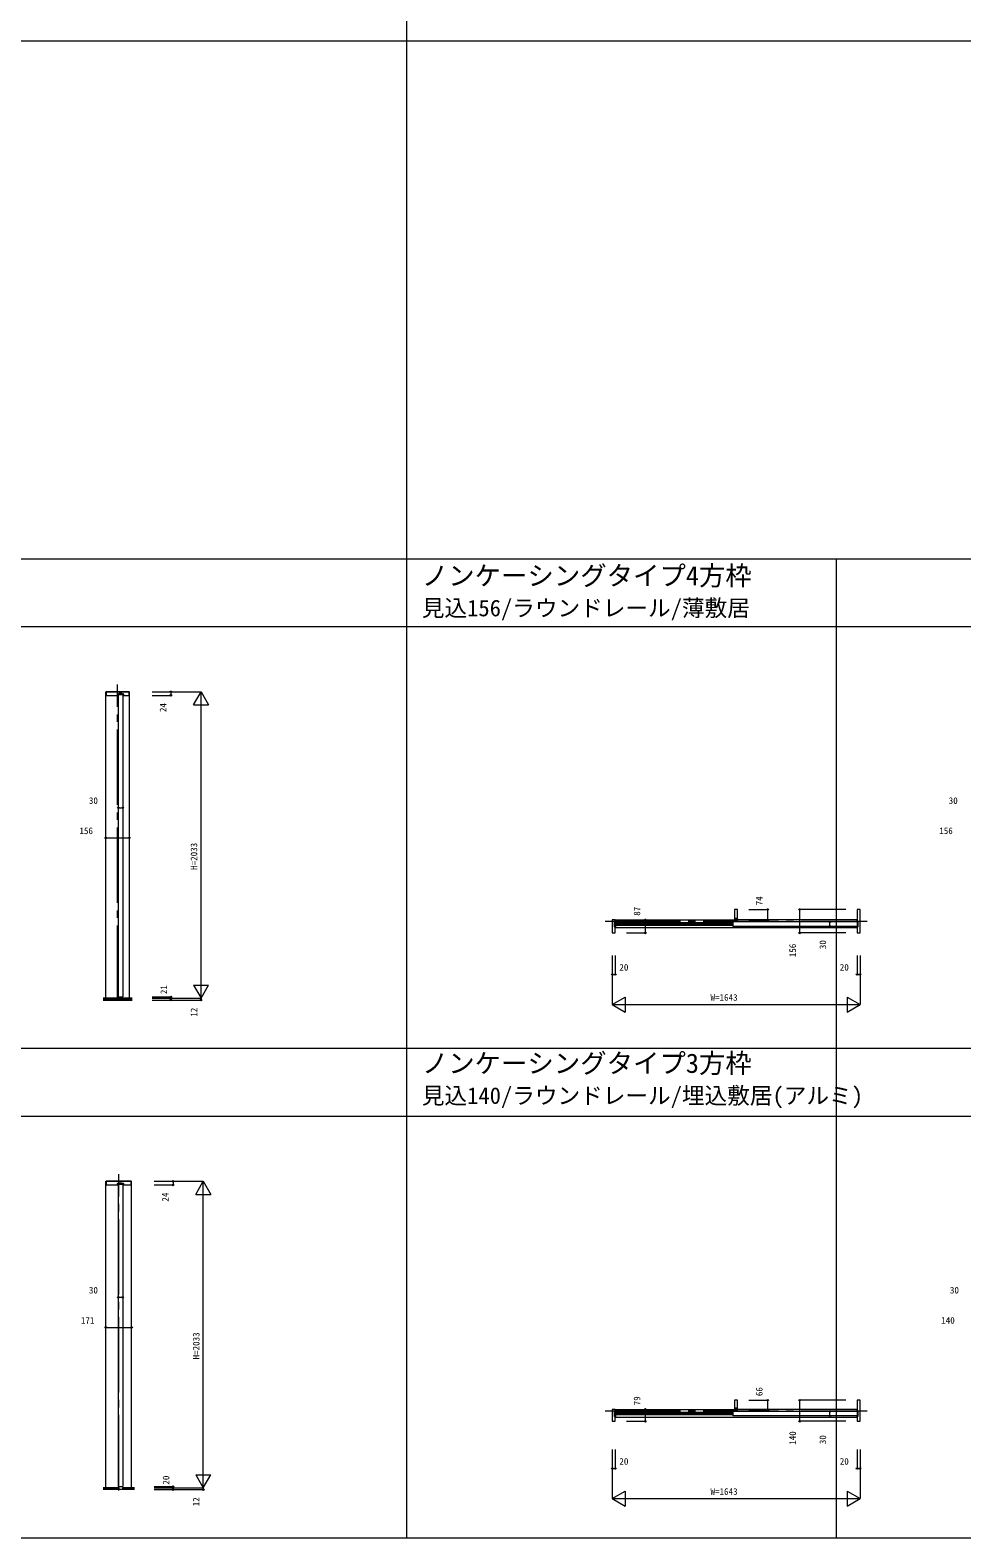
# Model space of a CAD drawing. Units: millimetres, scale not verified. Extents: x -14341 to 14341, y -10000 to 10000.
# Drawn here: x -5437 to 739, y -10000 to 1 of the extents above; entities that cross this region are included whole.
import ezdxf
from ezdxf.enums import TextEntityAlignment as Align

# ---------------------------------------------------------------- set-up
doc = ezdxf.new("R2010")
doc.units = ezdxf.units.MM
doc.header["$LTSCALE"] = 50
doc.linetypes.add('USER1', pattern=[13, 10, -1, 1, -1])
doc.layers.add('0-0_0', color=7, linetype='Continuous')
for name, color, linetype, lineweight in [('0-1_YKK_F1', 7, 'Continuous', 18), ('0-4_YKK_N1', 2, 'Continuous', 18), ('0-5_YKK_B1', 4, 'Continuous', 18), ('0-6_YKK_Z1', 7, 'Continuous', 18)]:
    doc.layers.add(name, color=color, linetype=linetype, lineweight=lineweight)
doc.styles.add('ＭＳ ゴシック', font='')
doc.styles.get('ＭＳ ゴシック').set_extended_font_data('MS Gothic')

msp = doc.modelspace()

# ---------------------------------------------------------------- linework, layer by layer
at = {"layer": '0-1_YKK_F1'}
for p, q in [((-2940.51, -10000), (-2940.51, 9500)), ((-14340.51, -70), (14159.49, -70)), ((-14340.51, -3505), (14159.49, -3505)), ((-90.51, -10000), (-90.51, -3505)), ((-14340.51, -3955), (14159.49, -3955)), ((-14340.51, -6752.5), (14159.49, -6752.5)), ((-14340.51, -7202.5), (14159.49, -7202.5)), ((-14340.51, -10000), (14340.51, -10000))]:
    msp.add_line(p, q, dxfattribs=at)
at = {"layer": '0-4_YKK_N1'}
for p, q in [((-4629.26, -4387.5), (-4304.26, -4387.5)), ((-4504.26, -4387.5), (-4504.26, -4411.5)), ((-4354.26, -4474.1), (-4304.26, -4387.5)), ((-4304.26, -6420.5), (-4304.26, -4387.5)), ((-4304.26, -4387.5), (-4254.26, -4474.1)), ((-4629.26, -4411.5), (-4504.26, -4411.5)), ((-4354.26, -4474.1), (-4254.26, -4474.1)), ((-4853.26, -5156.88), (-4823.26, -5156.88)), ((-4935.26, -5356.88), (-4779.26, -5356.88)), ((-1483.29, -5900.5), (-1358.29, -5900.5)), ((-1358.29, -5987.5), (-1358.29, -5900.5)), ((-672.76, -5831.5), (-547.76, -5831.5)), ((-547.76, -5905.5), (-547.76, -5831.5)), ((-335.23, -5987.5), (-335.23, -5831.5)), ((-30.23, -5831.5), (-335.23, -5831.5)), ((-1483.29, -5987.5), (-1358.29, -5987.5)), ((-672.76, -5905.5), (-547.76, -5905.5)), ((-30.23, -5987.5), (-335.23, -5987.5)), ((-135.23, -5943.5), (-135.23, -5913.5)), ((-1578.23, -6137.5), (-1578.23, -6462.5)), ((-1558.23, -6137.5), (-1558.23, -6262.5)), ((64.77, -6137.5), (64.77, -6462.5)), ((-1578.23, -6262.5), (-1558.23, -6262.5)), ((-4354.26, -6333.9), (-4254.26, -6333.9)), ((-4354.26, -6333.9), (-4304.26, -6420.5)), ((-4304.26, -6420.5), (-4254.26, -6333.9)), ((-4629.26, -6411.5), (-4504.26, -6411.5)), ((-4629.26, -6420.5), (-4304.26, -6420.5)), ((-4629.26, -6432.5), (-4304.26, -6432.5)), ((-4504.26, -6411.5), (-4504.26, -6432.5)), ((-4304.26, -6420.5), (-4304.26, -6432.5)), ((-1578.23, -6462.5), (-1491.62, -6412.5)), ((-1578.23, -6462.5), (64.77, -6462.5)), ((-1578.23, -6462.5), (-1491.62, -6512.5)), ((-1491.62, -6412.5), (-1491.62, -6512.5)), ((-21.83, -6412.5), (-21.83, -6512.5)), ((-21.83, -6412.5), (64.77, -6462.5)), ((-21.83, -6512.5), (64.77, -6462.5)), ((-4614.26, -7635), (-4289.26, -7635)), ((-4614.26, -7659), (-4489.26, -7659)), ((-4489.26, -7635), (-4489.26, -7659)), ((-4339.26, -7721.6), (-4289.26, -7635)), ((-4289.26, -9668), (-4289.26, -7635)), ((-4289.26, -7635), (-4239.26, -7721.6)), ((-4339.26, -7721.6), (-4239.26, -7721.6)), ((-4853.26, -8404.38), (-4823.26, -8404.38)), ((-4935.26, -8604.38), (-4764.26, -8604.38)), ((-672.76, -9087), (-547.76, -9087)), ((-547.76, -9153), (-547.76, -9087)), ((-335.23, -9227), (-335.23, -9087)), ((-30.23, -9087), (-335.23, -9087)), ((-1483.29, -9148), (-1358.29, -9148)), ((-1358.29, -9227), (-1358.29, -9148)), ((-672.76, -9153), (-547.76, -9153)), ((-135.23, -9191), (-135.23, -9161)), ((-1483.29, -9227), (-1358.29, -9227)), ((-30.23, -9227), (-335.23, -9227)), ((-1578.23, -9415), (-1578.23, -9740)), ((-1558.23, -9415), (-1558.23, -9540)), ((64.77, -9415), (64.77, -9740)), ((-4339.26, -9581.4), (-4239.26, -9581.4)), ((-4339.26, -9581.4), (-4289.26, -9668)), ((-4289.26, -9668), (-4239.26, -9581.4)), ((-1578.23, -9540), (-1558.23, -9540)), ((-4614.26, -9660), (-4489.26, -9660)), ((-4614.26, -9668), (-4289.26, -9668)), ((-4614.26, -9680), (-4289.26, -9680)), ((-4489.26, -9660), (-4489.26, -9680)), ((-4289.26, -9668), (-4289.26, -9680)), ((-1578.23, -9740), (-1491.62, -9690)), ((-1491.62, -9690), (-1491.62, -9790)), ((-21.83, -9690), (-21.83, -9790)), ((-21.83, -9690), (64.77, -9740)), ((-1578.23, -9740), (64.77, -9740)), ((-1578.23, -9740), (-1491.62, -9790)), ((-21.83, -9790), (64.77, -9740))]:
    msp.add_line(p, q, dxfattribs=at)
for points in [[(44.77, -6137.5), (44.77, -6262.5), (64.77, -6262.5)], [(44.77, -9415), (44.77, -9540), (64.77, -9540)]]:
    msp.add_lwpolyline(points, dxfattribs=at)
for centre in [(-4504.26, -4387.5), (-4504.26, -4411.5), (-4853.26, -5156.88), (-4823.26, -5156.88), (-4935.26, -5356.88), (-4779.26, -5356.88), (-1358.29, -5900.5), (-547.76, -5831.5), (-547.76, -5905.5), (-335.23, -5831.5), (-1358.29, -5987.5), (-335.23, -5987.5), (-135.23, -5913.5), (-135.23, -5943.5), (-1578.23, -6262.5), (-1558.23, -6262.5), (44.77, -6262.5), (64.77, -6262.5), (-4504.26, -6411.5), (-4504.26, -6432.5), (-4304.26, -6432.5), (-4489.26, -7635), (-4489.26, -7659), (-4853.26, -8404.38), (-4823.26, -8404.38), (-4935.26, -8604.38), (-4764.26, -8604.38), (-547.76, -9087), (-335.23, -9087), (-1358.29, -9148), (-547.76, -9153), (-135.23, -9161), (-135.23, -9191), (-1358.29, -9227), (-335.23, -9227), (-1578.23, -9540), (-1558.23, -9540), (44.77, -9540), (64.77, -9540), (-4489.26, -9660), (-4489.26, -9680), (-4289.26, -9680)]:
    msp.add_circle(centre, 5, dxfattribs=at)
at = {"layer": '0-5_YKK_B1'}
for p, q in [((-4935.26, -4387.5), (-4779.26, -4387.5)), ((-4935.26, -6420.5), (-4935.26, -4387.5)), ((-4907.96, -4387.3), (-4907.96, -4387.5)), ((-4779.26, -6420.5), (-4779.26, -4387.5)), ((-4853.26, -4408.5), (-4853.26, -6411.5)), ((-4823.26, -4408.5), (-4853.26, -4408.5)), ((-4823.26, -4408.5), (-4823.26, -6411.5)), ((-1557.29, -5900.5), (-767.76, -5900.5)), ((43.77, -5900.5), (-747.76, -5900.5)), ((43.77, -5900.5), (43.77, -5913.5)), ((44.77, -5833.5), (44.77, -5907.5)), ((-1563.29, -5946.5), (-1563.29, -5910.5)), ((-1561.29, -5908.5), (-1559.29, -5908.5)), ((-1559.29, -5948.5), (-1561.29, -5948.5)), ((-1558.29, -5985.5), (-1558.29, -5949.5)), ((-1558.09, -5951), (43.77, -5951)), ((-777.76, -5920), (-1557.29, -5920)), ((-1557.29, -5922.6), (-777.76, -5922.6)), ((-1557.29, -5926.8), (-777.76, -5926.8)), ((-1557.29, -5930.2), (-777.76, -5930.2)), ((-1557.29, -5934.4), (-777.76, -5934.4)), ((-777.76, -5937), (-1557.29, -5937)), ((-777.76, -5915.5), (-775.76, -5913.5)), ((-777.76, -5915.5), (-777.76, -5941.5)), ((-775.76, -5943.5), (-777.76, -5941.5)), ((46.27, -5913.5), (-775.76, -5913.5)), ((46.27, -5943.5), (-775.76, -5943.5)), ((43.77, -5943.5), (43.77, -5951)), ((44.77, -5949.5), (44.77, -5985.5)), ((45.77, -5908.5), (47.77, -5908.5)), ((47.77, -5948.5), (45.77, -5948.5)), ((46.27, -5913.5), (48.27, -5915.5)), ((46.27, -5943.5), (48.27, -5941.5)), ((48.27, -5941.5), (48.27, -5915.5)), ((49.77, -5910.5), (49.77, -5946.5)), ((-4853.26, -6411.5), (-4823.26, -6411.5)), ((-4935.26, -7635), (-4764.26, -7635)), ((-4935.26, -9668), (-4935.26, -7635)), ((-4907.96, -7634.8), (-4907.96, -7635)), ((-4853.26, -7656), (-4853.26, -9660)), ((-4823.26, -7656), (-4853.26, -7656)), ((-4823.26, -7656), (-4823.26, -9660)), ((-4764.26, -9668), (-4764.26, -7635)), ((44.77, -9089), (44.77, -9155)), ((-1563.29, -9194), (-1563.29, -9158)), ((-1561.29, -9156), (-1559.29, -9156)), ((-1559.29, -9196), (-1561.29, -9196)), ((-1558.29, -9225), (-1558.29, -9197)), ((-1558.09, -9198.5), (43.77, -9198.5)), ((-1557.29, -9148), (-767.76, -9148)), ((-777.76, -9167.5), (-1557.29, -9167.5)), ((-1557.29, -9170.1), (-777.76, -9170.1)), ((-1557.29, -9174.3), (-777.76, -9174.3)), ((-1557.29, -9177.7), (-777.76, -9177.7)), ((-1557.29, -9181.9), (-777.76, -9181.9)), ((-777.76, -9184.5), (-1557.29, -9184.5)), ((-777.76, -9163), (-775.76, -9161)), ((-777.76, -9163), (-777.76, -9189)), ((-775.76, -9191), (-777.76, -9189)), ((46.27, -9161), (-775.76, -9161)), ((46.27, -9191), (-775.76, -9191)), ((43.77, -9148), (-747.76, -9148)), ((43.77, -9148), (43.77, -9161)), ((43.77, -9191), (43.77, -9198.5)), ((44.77, -9197), (44.77, -9225)), ((45.77, -9156), (47.77, -9156)), ((47.77, -9196), (45.77, -9196)), ((46.27, -9161), (48.27, -9163)), ((46.27, -9191), (48.27, -9189)), ((48.27, -9189), (48.27, -9163)), ((49.77, -9158), (49.77, -9194)), ((-4853.26, -9660), (-4823.26, -9660))]:
    msp.add_line(p, q, dxfattribs=at)
for points in [[(-4781.76, -4409.5), (-4781.76, -4387.5), (-4932.76, -4387.5), (-4932.76, -4409.5)], [(-4855.96, -4400.3), (-4847.76, -4400.3), (-4847.76, -4397.5), (-4828.76, -4397.5), (-4828.76, -4400.3), (-4820.56, -4400.3)], [(-4930.76, -4411.5), (-4858.46, -4411.5), (-4857.96, -4411), (-4857.96, -4402.3)], [(-4818.56, -4402.3), (-4818.56, -4411), (-4818.06, -4411.5), (-4783.76, -4411.5)], [(-1565.09, -5900.5), (-1578.29, -5900.5), (-1578.29, -5962.5), (-1578.29, -5987.5), (-1560.29, -5987.5)], [(-1558.29, -5907.5), (-1558.29, -5900.5), (-1565.09, -5900.5)], [(-1557.29, -5900.5), (-1557.29, -5943.5), (-1557.29, -5951)], [(-749.76, -5831.5), (-767.76, -5831.5), (-767.76, -5905.5), (-761.76, -5905.5), (-761.76, -5889.5)], [(-761.76, -5889.5), (-753.76, -5889.5), (-753.76, -5905.5), (-747.76, -5905.5), (-747.76, -5833.5)], [(46.77, -5987.5), (64.77, -5987.5), (64.77, -5962.5), (64.77, -5856.5), (64.77, -5831.5), (46.77, -5831.5)], [(-4766.76, -7657), (-4766.76, -7635), (-4932.76, -7635), (-4932.76, -7657)], [(-4930.76, -7659), (-4858.46, -7659), (-4857.96, -7658.5), (-4857.96, -7649.8)], [(-4855.96, -7647.8), (-4847.76, -7647.8), (-4847.76, -7645), (-4828.76, -7645), (-4828.76, -7647.8), (-4820.56, -7647.8)], [(-4818.56, -7649.8), (-4818.56, -7658.5), (-4818.06, -7659), (-4768.76, -7659)], [(-749.76, -9087), (-767.76, -9087), (-767.76, -9153), (-761.76, -9153), (-761.76, -9137)], [(-761.76, -9137), (-753.76, -9137), (-753.76, -9153), (-747.76, -9153), (-747.76, -9089)], [(46.77, -9227), (64.77, -9227), (64.77, -9210), (64.77, -9112), (64.77, -9087), (46.77, -9087)], [(-1565.09, -9148), (-1578.29, -9148), (-1578.29, -9210), (-1578.29, -9227), (-1560.29, -9227)], [(-1558.29, -9155), (-1558.29, -9148), (-1565.09, -9148)], [(-1557.29, -9148), (-1557.29, -9191), (-1557.29, -9198.5)]]:
    msp.add_lwpolyline(points, dxfattribs=at)
for centre, radius, start, end in [((-4855.96, -4402.3), 2, 90, 180), ((-4820.56, -4402.3), 2, 0, 90), ((-4930.76, -4409.5), 2, 180, 270), ((-4783.76, -4409.5), 2, 270, 0), ((-749.76, -5833.5), 2, 0, 90), ((46.77, -5833.5), 2, 90, 180), ((-1561.29, -5910.5), 2, 90, 180), ((-1561.29, -5946.5), 2, 180, 270), ((-1560.29, -5985.5), 2, 270, 0), ((-1559.29, -5907.5), 1, 270, 0), ((-1559.29, -5949.5), 1, 0, 90), ((45.77, -5907.5), 1, 180, 270), ((45.77, -5949.5), 1, 90, 180), ((46.77, -5985.5), 2, 180, 270), ((47.77, -5910.5), 2, 0, 90), ((47.77, -5946.5), 2, 270, 0), ((-4930.76, -7657), 2, 180, 270), ((-4855.96, -7649.8), 2, 90, 180), ((-4820.56, -7649.8), 2, 0, 90), ((-4768.76, -7657), 2, 270, 0), ((-749.76, -9089), 2, 0, 90), ((46.77, -9089), 2, 90, 180), ((-1561.29, -9158), 2, 90, 180), ((-1561.29, -9194), 2, 180, 270), ((-1559.29, -9155), 1, 270, 0), ((-1559.29, -9197), 1, 0, 90), ((45.77, -9155), 1, 180, 270), ((45.77, -9197), 1, 90, 180), ((47.77, -9158), 2, 0, 90), ((47.77, -9194), 2, 270, 0), ((-1560.29, -9225), 2, 270, 0), ((46.77, -9225), 2, 180, 270)]:
    msp.add_arc(centre, radius, start, end, dxfattribs=at)
at = {"layer": '0-6_YKK_Z1', "linetype": 'USER1'}
for p, q in [((-4857.26, -6437.5), (-4857.26, -4340)), ((-1625.79, -5909.5), (112.27, -5909.5)), ((-4849.76, -9685), (-4849.76, -7587.5)), ((-1625.79, -9157), (112.27, -9157))]:
    msp.add_line(p, q, dxfattribs=at)
at = {"layer": '0-6_YKK_Z1'}
for p, q in [((-4760.21, -6420.5), (-4952.47, -6420.5)), ((-4760.21, -6423.5), (-4952.47, -6423.5)), ((-4760.21, -6426.5), (-4952.47, -6426.5)), ((-4760.21, -6429.5), (-4952.47, -6429.5)), ((-4952.47, -6432.5), (-4760.21, -6432.5)), ((-4857.26, -6420.5), (-4857.26, -6432.5)), ((-4849.76, -9668), (-4952.47, -9668)), ((-4952.47, -9671), (-4849.76, -9671)), ((-4952.47, -9674), (-4849.76, -9674)), ((-4952.47, -9677), (-4849.76, -9677)), ((-4745.21, -9680), (-4952.47, -9680)), ((-4849.76, -9668), (-4849.76, -9680)), ((-4745.21, -9668), (-4825.76, -9668)), ((-4825.76, -9668), (-4825.76, -9680)), ((-4825.76, -9671), (-4745.21, -9671)), ((-4825.76, -9674), (-4745.21, -9674)), ((-4825.76, -9677), (-4745.21, -9677))]:
    msp.add_line(p, q, dxfattribs=at)

# ---------------------------------------------------------------- texts
at = {"layer": '0-0_0', "style": 'ＭＳ ゴシック'}
for s, height, p in [('ノンケーシングタイプ4方枠', 128.3, (-2840.51, -3719.88)), ('見込156/ラウンドレール/薄敷居', 110, (-2840.51, -3919.93)), ('ノンケーシングタイプ3方枠', 128.3, (-2840.51, -6954.22)), ('見込140/ラウンドレール/埋込敷居(アルミ)', 110, (-2840.51, -7154.27))]:
    msp.add_text(s, height=height, dxfattribs=at).set_placement(p, align=Align.BOTTOM_LEFT)
at = {"layer": '0-4_YKK_N1', "color": 7, "style": 'ＭＳ ゴシック'}
for s, p in [('24', (-4521.13, -4522.03)), ('H=2033', (-4316.26, -5569)), ('74', (-568.52, -5804.44)), ('87', (-1379.05, -5873.44)), ('156', (-347.23, -6148.21)), ('30', (-147.23, -6094.92)), ('21', (-4516.26, -6393.35)), ('12', (-4316.26, -6543.16)), ('24', (-4506.13, -7769.53)), ('H=2033', (-4301.26, -8816.5)), ('79', (-1379.05, -9120.94)), ('66', (-568.52, -9059.94)), ('140', (-347.23, -9382.71)), ('30', (-147.23, -9378.75)), ('20', (-4501.26, -9646.85)), ('12', (-4301.26, -9790.66))]:
    msp.add_text(s, height=43.99, rotation=90, dxfattribs=at).set_placement(p, align=Align.BOTTOM_LEFT)
for s, p in [('30', (-5047.69, -5144.88)), ('30', (652.31, -5144.88)), ('156', (-5110.43, -5344.88)), ('156', (589.57, -5344.88)), ('20', (-1530.9, -6250.5)), ('20', (-69.82, -6250.5)), ('W=1643', (-926.73, -6450.5)), ('30', (-5047.69, -8392.38)), ('30', (660.31, -8392.38)), ('171', (-5100.43, -8592.38)), ('140', (602.57, -8592.38)), ('20', (-1530.9, -9528)), ('20', (-69.82, -9528)), ('W=1643', (-926.73, -9728))]:
    msp.add_text(s, height=43.99, dxfattribs=at).set_placement(p, align=Align.BOTTOM_LEFT)

doc.saveas('drawing.dxf')
